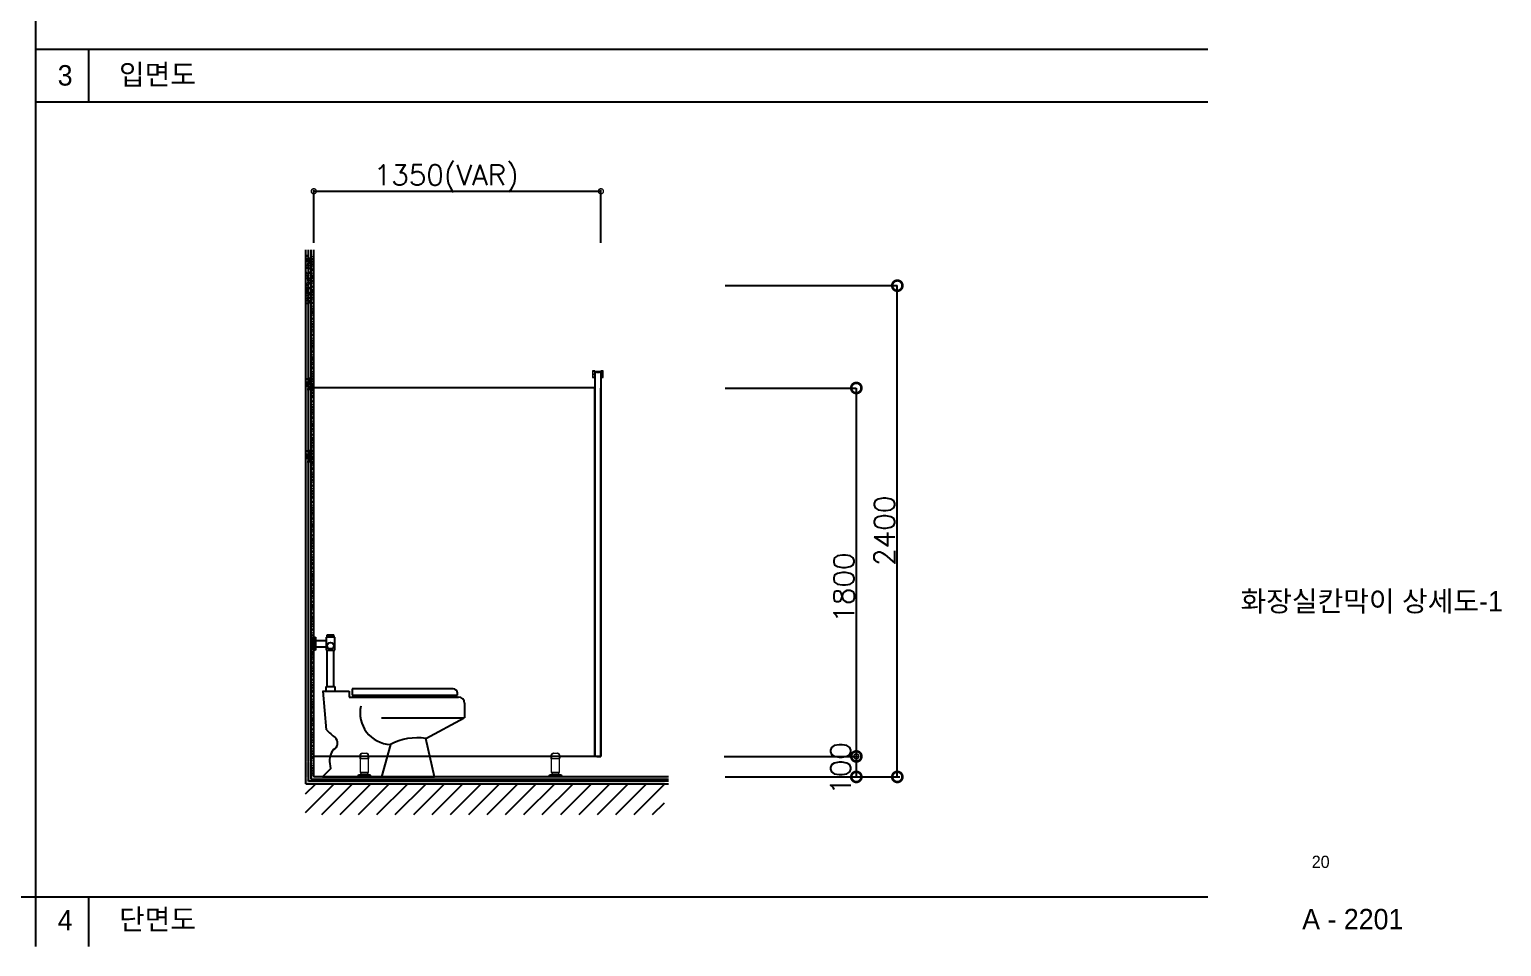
# Model space of a CAD drawing. Header units: millimetres. Extents: x 185 to 16542, y 250 to 5700.
# Drawn here: x 4546 to 8142, y 250 to 2490 of the extents above; entities that cross this region are included whole.
import ezdxf
from ezdxf.enums import TextEntityAlignment as Align

# ---------------------------------------------------------------- set-up
doc = ezdxf.new("R2010")
doc.units = ezdxf.units.MM
for name, color, linetype in [('1', 1, 'Continuous'), ('3SEC', 3, 'Continuous'), ('4A.TEC FORM-TEXT', 3, 'Continuous'), ('4A.TEC TEXT 2', 3, 'Continuous'), ('4ELE', 4, 'Continuous'), ('6FUR', 6, 'Continuous'), ('DIM', 7, 'Continuous'), ('FIN', 6, 'Continuous'), ('HACTH', 3, 'Continuous'), ('HATC', 1, 'Continuous'), ('PH-24C', 7, 'Continuous'), ('PV-24C', 7, 'Continuous')]:
    doc.layers.add(name, color=color, linetype=linetype)
doc.styles.get("Standard").update_dxf_attribs({"font": 'txt.shx'})
doc.styles.add('나눔고딕', font='')
doc.styles.add('돋움', font='')
doc.styles.get('나눔고딕').set_extended_font_data('Dotum')
doc.styles.get('돋움').set_extended_font_data('Dotum')
pattern_1 = [(45, (7558.965, -5021.541), (-13.49965, 13.49965), []), (45, (7572.465, -5021.541), (-13.49965, 13.49965), [9.545693, -4.772847])]
pattern_2 = [(50, (7558.965, -5021.541), (27.38707, -2.396057), [2.86371, -31.50079]), (355, (7558.965, -5021.54), (-5.29791, 28.72076), [2.290966, -25.20063]), (100.451, (7561.248, -5021.74), (22.08926, 26.32457), [2.433776, -26.771535]), (46.1842, (7558.965, -5013.905), (40.75019, -6.32005), [4.29556, -47.25118]), (96.6356, (7562.36, -5014.43), (35.688, 37.19446), [3.65066, -40.1573]), (351.184, (7558.965, -5013.905), (35.68806, 37.1944), [3.43645, -37.80094]), (21, (7562.784, -5015.814), (22.79164, -15.373154), [2.86371, -31.50079]), (326, (7562.784, -5015.814), (9.290444, 27.68822), [2.290966, -25.20063]), (71.4514, (7564.683, -5017.095), (32.08202, 12.315125), [2.433776, -26.771535]), (37.5, (7558.965, -5021.541), (0.464297, 12.71081), [0, -24.895168, 0, -25.582457, 0, -25.296087]), (7.5, (7558.965, -5021.541), (10.044724, 15.059733), [0, -14.58582, 0, -24.322426, 0, -9.64115]), (327.5, (7550.451, -5021.541), (20.382775, -0.861178), [0, -9.545693, 0, -29.782562, 0, -39.51917]), (317.5, (7546.632, -5021.541), (22.26765, 3.82226), [0, -12.4094, 0, -19.778676, 0, -28.064338])]

# ---------------------------------------------------------------- blocks, each defined once
blk = doc.blocks.new('_DOTSMALL')
at = {"color": 0, "linetype": 'ByBlock', "const_width": 0.5}
blk.add_lwpolyline([(-0.0625, 0, 1), (0.0625, 0, 1)], format="xyb", close=True, dxfattribs=at)
blk = doc.blocks.new('zw$7D2F')
at = {"layer": '1'}
h = blk.add_hatch(dxfattribs=at)
h.set_pattern_fill('AR-CONC', color=8, scale=0.150326, style=0)
h.set_pattern_definition(pattern_2)
h.paths.add_polyline_path([(14.2, 2734.2), (1.1, 2734.2), (1.1, 2496.5), (14.2, 2496.5)])
h.paths.add_polyline_path([(27.2, 2734.2), (14.2, 2734.2), (14.2, 2496.5), (27.2, 2496.5)])
h = blk.add_hatch(dxfattribs=at)
h.set_pattern_fill('ANSI33', color=8, scale=3.006518, style=0)
h.set_pattern_definition(pattern_1)
h.paths.add_polyline_path([(40.2, 2734.2), (27.2, 2734.2), (27.2, 2496.5), (40.2, 2496.5)])
h.paths.add_polyline_path([(40.2, 2490.5), (27.2, 2490.5), (27.2, 2454.5), (40.2, 2443.3)])
h = blk.add_hatch(dxfattribs=at)
h.set_pattern_fill('AR-CONC', color=8, scale=0.150326, style=0)
h.set_pattern_definition([(50, (7558.965, -5015.704), (27.38707, -2.396057), [2.86371, -31.50079]), (355, (7558.965, -5015.704), (-5.29791, 28.72076), [2.290966, -25.20063]), (100.451, (7561.248, -5015.903), (22.08926, 26.32457), [2.433776, -26.771535]), (46.1842, (7558.965, -5008.067), (40.75019, -6.32005), [4.29556, -47.25118]), (96.6356, (7562.36, -5008.594), (35.688, 37.19446), [3.65066, -40.1573]), (351.184, (7558.965, -5008.067), (35.68806, 37.1944), [3.43645, -37.80094]), (21, (7562.784, -5009.976), (22.79164, -15.373154), [2.86371, -31.50079]), (326, (7562.784, -5009.976), (9.290444, 27.68822), [2.290966, -25.20063]), (71.4514, (7564.683, -5011.257), (32.08202, 12.315125), [2.433776, -26.771535]), (37.5, (7558.965, -5015.704), (0.464297, 12.71081), [0, -24.895168, 0, -25.582457, 0, -25.296087]), (7.5, (7558.965, -5015.704), (10.044724, 15.059733), [0, -14.58582, 0, -24.322426, 0, -9.64115]), (327.5, (7550.451, -5015.704), (20.382775, -0.861178), [0, -9.545693, 0, -29.782562, 0, -39.51917]), (317.5, (7546.632, -5015.704), (22.26765, 3.82226), [0, -12.4094, 0, -19.778676, 0, -28.064338])])
h.paths.add_polyline_path([(14.2, 2471.6), (1.1, 2482.9), (1.1, 1734.7), (14.2, 1734.7)])
h.paths.add_polyline_path([(27.2, 2460.4), (14.2, 2471.6), (14.2, 1734.7), (27.2, 1734.7)])
h.paths.add_polyline_path([(14.2, 2496.4), (1.1, 2496.4), (1.1, 2482.9), (14.2, 2471.6)])
h.paths.add_polyline_path([(27.2, 2496.4), (14.2, 2496.4), (14.2, 2471.6), (27.2, 2460.4)])
h = blk.add_hatch(dxfattribs=at)
h.set_pattern_fill('ANSI33', color=8, scale=3.006518, style=0)
h.set_pattern_definition([(45, (7558.965, -5015.704), (-13.49965, 13.49965), []), (45, (7572.465, -5015.704), (-13.49965, 13.49965), [9.545693, -4.772847])])
h.paths.add_polyline_path([(40.2, 2449.1), (27.2, 2460.4), (27.2, 1734.7), (40.2, 1734.7)])
h = blk.add_hatch(dxfattribs=at)
h.set_pattern_fill('AR-CONC', color=8, scale=0.150326, style=0)
h.set_pattern_definition([(50, (7459.442, -549.633), (27.38707, -2.39606), [2.86371, -31.50079]), (355, (7459.442, -549.633), (-5.29791, 28.72076), [2.29097, -25.20063]), (100.451, (7461.724, -549.833), (22.08926, 26.32457), [2.43378, -26.771535]), (46.1842, (7459.442, -541.997), (40.7502, -6.32005), [4.29556, -47.25118]), (96.6356, (7462.838, -542.523), (35.688, 37.19446), [3.65066, -40.1573]), (351.184, (7459.44, -541.997), (35.68806, 37.1944), [3.43645, -37.80094]), (21, (7463.26, -543.906), (22.79164, -15.373154), [2.86371, -31.50079]), (326, (7463.26, -543.906), (9.29044, 27.68822), [2.29097, -25.20063]), (71.4514, (7465.16, -545.187), (32.08202, 12.315125), [2.43378, -26.771535]), (37.5, (7459.442, -549.633), (0.464297, 12.71081), [0, -24.895168, 0, -25.582457, 0, -25.296087]), (7.5, (7459.442, -549.633), (10.044724, 15.059733), [0, -14.58582, 0, -24.322426, 0, -9.64115]), (327.5, (7450.927, -549.633), (20.382775, -0.861178), [0, -9.545693, 0, -29.782562, 0, -39.51917]), (317.5, (7447.109, -549.633), (22.26765, 3.82226), [0, -12.4094, 0, -19.778676, 0, -28.064338])])
h.paths.add_polyline_path([(14.2, 2132.3), (1.1, 2132.3), (1.1, 2074.5), (14.2, 2074.5)])
h.paths.add_polyline_path([(27.2, 2132.3), (14.2, 2132.3), (14.2, 2074.5), (27.2, 2074.5)])
h = blk.add_hatch(dxfattribs=at)
h.set_pattern_fill('ANSI33', color=8, scale=3.006518, style=0)
h.set_pattern_definition([(45, (7459.442, -549.633), (-13.49965, 13.49965), []), (45, (7472.942, -549.633), (-13.49965, 13.49965), [9.545693, -4.772847])])
h.paths.add_polyline_path([(40.2, 2132.3), (27.2, 2132.3), (27.2, 2074.5), (40.2, 2074.5)])
h = blk.add_hatch(dxfattribs=at)
h.set_pattern_fill('AR-CONC', color=8, scale=0.150326, style=0)
h.set_pattern_definition([(50, (7459.442, -902.55), (27.38707, -2.39606), [2.86371, -31.50079]), (355, (7459.442, -902.55), (-5.29791, 28.72076), [2.29097, -25.20063]), (100.451, (7461.724, -902.75), (22.08926, 26.32457), [2.43378, -26.771535]), (46.1842, (7459.442, -894.914), (40.7502, -6.32005), [4.29556, -47.25118]), (96.6356, (7462.838, -895.44), (35.688, 37.19446), [3.65066, -40.1573]), (351.184, (7459.44, -894.914), (35.68806, 37.1944), [3.43645, -37.80094]), (21, (7463.26, -896.823), (22.79164, -15.373154), [2.86371, -31.50079]), (326, (7463.26, -896.823), (9.29044, 27.68822), [2.29097, -25.20063]), (71.4514, (7465.16, -898.104), (32.08202, 12.315125), [2.43378, -26.771535]), (37.5, (7459.442, -902.551), (0.464297, 12.71081), [0, -24.895168, 0, -25.582457, 0, -25.296087]), (7.5, (7459.442, -902.551), (10.044724, 15.059733), [0, -14.58582, 0, -24.322426, 0, -9.64115]), (327.5, (7450.927, -902.551), (20.382775, -0.861178), [0, -9.545693, 0, -29.782562, 0, -39.51917]), (317.5, (7447.109, -902.55), (22.26765, 3.82226), [0, -12.4094, 0, -19.778676, 0, -28.064338])])
h.paths.add_polyline_path([(14.2, 1779.4), (1.1, 1779.4), (1.1, 1721.5), (14.2, 1721.5)])
h.paths.add_polyline_path([(27.2, 1779.4), (14.2, 1779.4), (14.2, 1721.5), (27.2, 1721.5)])
h = blk.add_hatch(dxfattribs=at)
h.set_pattern_fill('ANSI33', color=8, scale=3.006518, style=0)
h.set_pattern_definition([(45, (7459.442, -902.55), (-13.49965, 13.49965), []), (45, (7472.942, -902.55), (-13.49965, 13.49965), [9.545693, -4.772847])])
h.paths.add_polyline_path([(40.2, 1779.4), (27.2, 1779.4), (27.2, 1721.5), (40.2, 1721.5)])
h = blk.add_hatch(dxfattribs=at)
h.set_pattern_fill('AR-CONC', color=8, scale=0.150326, style=0)
h.set_pattern_definition(pattern_2)
h.paths.add_polyline_path([(1.1, 1004.3), (14.2, 1004.3), (14.2, 1722.9), (1.1, 1722.9)])
h.paths.add_polyline_path([(27.2, 1722.9), (14.2, 1722.9), (14.2, 1004.3), (27.2, 1004.3)])
h = blk.add_hatch(dxfattribs=at)
h.set_pattern_fill('ANSI33', color=8, scale=3.006518, style=0)
h.set_pattern_definition(pattern_1)
h.paths.add_polyline_path([(40.2, 1722.9), (27.2, 1722.9), (27.2, 1004.3), (40.2, 1004.3)])
h = blk.add_hatch(dxfattribs=at)
h.set_pattern_fill('AR-CONC', color=8, scale=0.150326, style=0)
h.set_pattern_definition([(50, (7558.965, -4997.49), (27.38707, -2.396057), [2.86371, -31.50079]), (355, (7558.965, -4997.49), (-5.29791, 28.72076), [2.29097, -25.20063]), (100.451, (7561.248, -4997.69), (22.08926, 26.32457), [2.433776, -26.771535]), (46.1842, (7558.965, -4989.853), (40.75019, -6.32005), [4.29556, -47.25118]), (96.6356, (7562.36, -4990.38), (35.688, 37.19446), [3.65066, -40.1573]), (351.184, (7558.965, -4989.853), (35.68806, 37.1944), [3.43645, -37.80094]), (21, (7562.784, -4991.762), (22.79164, -15.373154), [2.86371, -31.50079]), (326, (7562.784, -4991.762), (9.29044, 27.68822), [2.29097, -25.20063]), (71.4514, (7564.683, -4993.043), (32.08202, 12.315125), [2.433776, -26.771535]), (37.5, (7558.965, -4997.489), (0.464297, 12.71081), [0, -24.895168, 0, -25.582457, 0, -25.296087]), (7.5, (7558.965, -4997.489), (10.044724, 15.059733), [0, -14.58582, 0, -24.322426, 0, -9.64115]), (327.5, (7550.451, -4997.489), (20.382775, -0.861178), [0, -9.545693, 0, -29.782562, 0, -39.51917]), (317.5, (7546.632, -4997.49), (22.26765, 3.82226), [0, -12.4094, 0, -19.778676, 0, -28.064338])])
h.paths.add_polyline_path([(27.2, 725.7), (14.2, 725.7), (14.2, 260.7), (27.2, 260.7)])
h.paths.add_polyline_path([(14.2, 725.7), (1.1, 725.7), (1.1, 260.7), (14.2, 260.7)])
h.paths.add_polyline_path([(14.2, 1022.3), (1.1, 1022.3), (1.1, 725.7), (14.2, 725.7)])
h.paths.add_polyline_path([(27.2, 1022.3), (14.2, 1022.3), (14.2, 725.7), (27.2, 725.7)])
h.paths.add_polyline_path([(27.2, 254.7), (14.2, 254.7), (14.2, 183.7), (27.2, 183.7)])
h.paths.add_polyline_path([(14.2, 254.7), (1.1, 254.7), (1.1, 183.7), (14.2, 183.7)])
h = blk.add_hatch(dxfattribs=at)
h.set_pattern_fill('ANSI33', color=8, scale=3.006518, style=0)
h.set_pattern_definition([(45, (7558.965, -4997.49), (-13.49965, 13.49965), []), (45, (7572.465, -4997.49), (-13.49965, 13.49965), [9.545693, -4.772847])])
h.paths.add_polyline_path([(40.2, 1022.3), (27.2, 1022.3), (27.2, 725.7), (40.2, 725.7)])
h.paths.add_polyline_path([(40.2, 725.7), (27.2, 725.7), (27.2, 260.7), (40.2, 260.7)])
h.paths.add_polyline_path([(40.2, 254.7), (27.2, 254.7), (27.2, 183.7), (40.2, 183.7)])
h = blk.add_hatch(dxfattribs=at)
h.set_pattern_fill('ANSI31', color=8, scale=20, style=0)
h.set_pattern_definition([(45, (-216477.68, -100936.89), (-44.90128, 44.90128), [])])
h.paths.add_polyline_path([(0, 150.3), (0, 0), (1753.5, 0), (1753.5, 150.3)])
h = blk.add_hatch(dxfattribs=at)
h.set_pattern_fill('AR-CONC', color=8, scale=0.150326, angle=90, style=0)
h.set_pattern_definition([(140, (-216475.882, -101022.81), (2.396057, 27.3870698), [2.863708, -31.500787]), (85, (-216475.882, -101022.81), (-28.720757, -5.2979087), [2.2909663, -25.2006297]), (190.451, (-216475.682, -101020.527), (-26.3245693, 22.08926), [2.433776, -26.771535]), (136.1842, (-216483.52, -101022.81), (6.3200497, 40.750194), [4.295562, -47.251181]), (186.6356, (-216482.99, -101019.414), (-37.194463, 35.687999), [3.650664, -40.1573026]), (81.184, (-216483.52, -101022.81), (-37.194397, 35.688055), [3.4364495, -37.8009445]), (111, (-216481.61, -101018.991), (15.3731536, 22.7916395), [2.863708, -31.500787]), (56, (-216481.61, -101018.99), (-27.6882172, 9.290444), [2.2909663, -25.2006297]), (161.4514, (-216480.328, -101017.092), (-12.3151253, 32.0820207), [2.433776, -26.771535]), (127.5, (-216475.882, -101022.81), (-12.7108102, 0.464297), [0, -24.8951675, 0, -25.5824574, 0, -25.2960866]), (97.5, (-216475.882, -101022.81), (-15.0597326, 10.0447242), [0, -14.585819, 0, -24.3224259, 0, -9.64115]), (57.5, (-216475.882, -101031.324), (0.86117845, 20.38277486), [0, -9.5456931, 0, -29.7825624, 0, -39.5191693]), (47.5, (-216475.882, -101035.143), (-3.8222595, 22.2676488), [0, -12.409401, 0, -19.778676, 0, -28.0643376])])
h.paths.add_polyline_path([(1755.3, 150.8), (1755.3, 172.2), (1.8, 172.2), (1.8, 150.8)])
h = blk.add_hatch(dxfattribs=at)
h.set_pattern_fill('ANSI33', color=8, scale=3.006518, style=0)
h.set_pattern_definition([(45, (-216437.46, -87953.976), (-13.4996486, 13.4996486), []), (45, (-216423.96, -87953.976), (-13.4996486, 13.4996486), [9.5456931, -4.7728465])])
h.paths.add_polyline_path([(1768.3, 183.7), (14.8, 183.7), (14.8, 162.2), (1768.3, 162.2)])
at = {"color": 7, "linetype": 'Continuous', "lineweight": 15}
for p, q in [((1402.5, 2166.5), (1402.5, 2135.7)), ((1412.5, 2167.6), (1403.6, 2167.6)), ((1404.7, 2152.6), (1404.7, 2163.8)), ((1405.5, 2164.6), (1409.5, 2164.6)), ((1410.3, 2163.8), (1410.3, 2162.3)), ((1411, 2161.6), (1428.3, 2161.6)), ((1413.3, 2164.6), (1413.3, 2166.8)), ((1428.3, 2164.6), (1413.3, 2164.6)), ((1428.7, 2164.1), (1428.3, 2164.6)), ((1428.3, 2161.6), (1428.7, 2162)), ((1429.1, 2164.6), (1428.7, 2164.1)), ((1428.7, 2162), (1429.1, 2161.6)), ((1443.3, 2164.6), (1429.1, 2164.6)), ((1429.1, 2161.6), (1445.5, 2161.6)), ((1443.3, 2166.8), (1443.3, 2164.6)), ((1452.9, 2167.6), (1444, 2167.6)), ((1446.3, 2162.3), (1446.3, 2163.8)), ((1447, 2164.6), (1451.1, 2164.6)), ((1451.8, 2163.8), (1451.8, 2152.6)), ((1454.1, 2135.7), (1454.1, 2166.5)), ((1403.6, 2134.6), (1412.1, 2134.6)), ((1404.7, 2137.6), (1404.7, 2148.8)), ((1412.1, 2151.8), (1405.5, 2151.8)), ((1405.5, 2149.6), (1412.1, 2149.6)), ((1412.1, 2136.8), (1405.5, 2136.8)), ((1451.1, 2151.8), (1444.4, 2151.8)), ((1444.4, 2149.6), (1451.1, 2149.6)), ((1451.1, 2136.8), (1444.4, 2136.8)), ((1444.4, 2134.6), (1452.9, 2134.6)), ((1451.8, 2148.8), (1451.8, 2137.6)), ((266.6, 289), (267.8, 289)), ((267.8, 289), (267.8, 272.4)), ((276.8, 299.3), (276.8, 298)), ((276.8, 299.3), (297.4, 299.3)), ((297.4, 298), (276.8, 298)), ((297.4, 299.3), (298, 299.3)), ((297.4, 299.3), (297.4, 298)), ((306.4, 272.4), (306.4, 289)), ((307.7, 289), (306.4, 289)), ((307.7, 289), (307.7, 272.4)), ((308.3, 289), (308.3, 277.5)), ((1200.7, 289), (1202, 289)), ((1202, 289), (1201.9, 272.4)), ((1211, 299.3), (1211, 298)), ((1211, 299.3), (1231.5, 299.3)), ((1231.5, 298), (1211, 298)), ((1231.5, 299.3), (1232.2, 299.3)), ((1231.5, 299.3), (1231.5, 298)), ((1240.5, 272.4), (1240.5, 289)), ((1241.8, 289), (1240.5, 289)), ((1241.8, 289), (1241.8, 272.4)), ((1242.4, 289), (1242.4, 277.5)), ((265.9, 280), (265.9, 281.3)), ((265.9, 281.3), (266.6, 281.3)), ((266.6, 280), (265.9, 280)), ((307.7, 281.3), (308.3, 281.3)), ((308.3, 280), (307.7, 280)), ((308.3, 281.3), (308.3, 280)), ((1200, 280), (1200, 281.3)), ((1200, 281.3), (1200.7, 281.3)), ((1200.7, 280), (1200, 280)), ((1241.8, 281.3), (1242.4, 281.3)), ((1242.4, 280), (1241.8, 280)), ((1242.4, 281.3), (1242.4, 280)), ((255, 190.5), (255, 185)), ((310.4, 190.5), (255, 190.5)), ((319.2, 185), (255, 185)), ((255.9, 191.7), (318.3, 191.7)), ((258.8, 185), (258.8, 183.7)), ((258.8, 183.7), (315.4, 183.7)), ((308.4, 193.7), (265.8, 193.7)), ((287.1, 205.5), (267.8, 205.5)), ((270.4, 205.5), (270.4, 198.8)), ((270.4, 198.8), (303.8, 198.8)), ((306.4, 205.5), (287.1, 205.5)), ((303.8, 198.8), (303.8, 205.5)), ((319.2, 190.5), (310.4, 190.5)), ((315.4, 183.7), (315.4, 185)), ((319.2, 185), (319.2, 190.5)), ((1189.1, 190.5), (1189.1, 185)), ((1244.5, 190.5), (1189.1, 190.5)), ((1253.4, 185), (1189.1, 185)), ((1190, 191.7), (1252.5, 191.7)), ((1192.9, 185), (1192.9, 183.7)), ((1192.9, 183.7), (1249.5, 183.7)), ((1242.6, 193.7), (1199.9, 193.7)), ((1221.2, 205.5), (1201.9, 205.5)), ((1204.5, 205.5), (1204.5, 198.8)), ((1204.5, 198.8), (1237.9, 198.8)), ((1240.5, 205.5), (1221.2, 205.5)), ((1237.9, 198.8), (1237.9, 205.5)), ((1253.4, 190.5), (1244.5, 190.5)), ((1249.5, 183.7), (1249.5, 185)), ((1253.4, 185), (1253.4, 190.5))]:
    blk.add_line(p, q, dxfattribs=at)
for points in [[(266.5, 272.4), (266.5, 206.8), (287.1, 206.8), (307.7, 206.8), (307.7, 272.4), (306.4, 272.4), (287.1, 272.4), (267.8, 272.4), (266.5, 272.4), (266.6, 289, -0.414214), (276.8, 299.3), (276.2, 299.3, 0.414214), (265.9, 289), (265.9, 277.5)], [(1200.7, 272.4), (1200.7, 206.8), (1221.2, 206.8), (1241.8, 206.8), (1241.8, 272.4), (1240.5, 272.4), (1221.2, 272.4), (1201.9, 272.4), (1200.7, 272.4), (1200.7, 289, -0.414214), (1211, 299.3), (1210.3, 299.3, 0.414214), (1200, 289), (1200, 277.5)]]:
    blk.add_lwpolyline(points, format="xyb", dxfattribs=at)
for centre, radius, start, end in [((1403.6, 2166.5), 1.13, 90, 180), ((1405.5, 2163.8), 0.75, 90, 180), ((1409.5, 2163.8), 0.75, 0, 90), ((1411, 2162.3), 0.75, 180, 270), ((1412.5, 2166.8), 0.75, 0, 90), ((1444, 2166.8), 0.75, 90, 180), ((1445.5, 2162.3), 0.75, 270, 0), ((1447, 2163.8), 0.75, 90, 180), ((1451.1, 2163.8), 0.75, 0, 90), ((1452.9, 2166.5), 1.13, 0, 90), ((1403.6, 2135.7), 1.13, 180, 270), ((1405.5, 2152.6), 0.75, 180, 270), ((1405.5, 2148.8), 0.75, 90, 180), ((1405.5, 2137.6), 0.75, 180, 270), ((1412.1, 2150.7), 1.13, 0, 90), ((1412.1, 2150.7), 1.12, 270, 0), ((1412.1, 2135.7), 1.12, 0, 90), ((1412.1, 2135.7), 1.12, 270, 0), ((1444.4, 2150.7), 1.13, 90, 180), ((1444.4, 2150.7), 1.12, 180, 270), ((1444.4, 2135.7), 1.12, 90, 180), ((1444.4, 2135.7), 1.12, 180, 270), ((1451.1, 2152.6), 0.75, 270, 0), ((1451.1, 2148.8), 0.75, 0, 90), ((1451.1, 2137.6), 0.75, 270, 0), ((1452.9, 2135.7), 1.13, 270, 0), ((276.8, 289), 9, 90, 180), ((297.4, 289), 10.3, 0, 90), ((297.4, 289), 9, 0, 90), ((298, 289), 10.3, 0, 90), ((1211, 289), 9, 90, 180), ((1231.5, 289), 10.3, 0, 90), ((1231.5, 289), 9, 0, 90), ((1232.2, 289), 10.3, 0, 90), ((256.3, 190.5), 1.29, 107.79159, 180), ((270.4, 146.4), 47.6, 95.59874, 107.79159), ((265.3, 198.8), 5.14, 275.59874, 0), ((267.8, 206.8), 1.29, 180, 270), ((308.9, 198.8), 5.14, 180, 264.40126), ((306.4, 206.8), 1.29, 270, 0), ((303.8, 146.4), 47.6, 72.20841, 84.40126), ((317.9, 190.5), 1.29, 0, 72.20841), ((1190.4, 190.5), 1.29, 107.79159, 180), ((1204.5, 146.4), 47.6, 95.59874, 107.79159), ((1199.4, 198.8), 5.14, 275.59874, 0), ((1201.9, 206.8), 1.29, 180, 270), ((1243.1, 198.8), 5.14, 180, 264.40126), ((1240.5, 206.8), 1.29, 270, 0), ((1237.9, 146.4), 47.6, 72.20841, 84.40126), ((1252.1, 190.5), 1.29, 0, 72.20841)]:
    blk.add_arc(centre, radius, start, end, dxfattribs=at)
at = {"layer": '1'}
for p, q in [((1.1, 150.3), (1.1, 2758.2)), ((14.2, 162.2), (14.2, 2758.2)), ((27.2, 172.2), (27.2, 2758.2)), ((1.1, 150.3), (1773.8, 150.3)), ((1773.8, 162.2), (14.2, 162.2)), ((27.2, 172.2), (1773.8, 172.2))]:
    blk.add_line(p, q, dxfattribs=at)
at = {"layer": '3SEC'}
blk.add_line((40.2, 183.7), (40.2, 2758.2), dxfattribs=at)
at = {"layer": '3SEC', "color": 3}
blk.add_line((40.2, 192.7), (40.2, 2653.4), dxfattribs=at)
at = {"layer": '3SEC', "color": 0}
blk.add_line((1773.9, 183.7), (40.2, 183.7), dxfattribs=at)
at = {"layer": '4ELE'}
blk.add_line((1443.3, 283.9), (40.2, 283.9), dxfattribs=at)
at = {"layer": '6FUR'}
blk.add_line((82.5, 183.7), (631, 183.7), dxfattribs=at)
at = {"layer": 'DIM', "color": 0}
for p, q in [((40.2, 2793.3), (40.2, 3051.3)), ((40.2, 3045.1), (1443.3, 3045.1)), ((1443.3, 2793.3), (1443.3, 3051.3)), ((1421.6, 2161.6), (1436.6, 2161.6)), ((2691.5, 2083.8), (2691.5, 283.9)), ((2045.5, 283.9), (2697.8, 283.9)), ((2050.5, 283.9), (2704, 283.9)), ((2691.5, 283.9), (2691.5, 183.7)), ((2050.5, 183.7), (2904.3, 183.7)), ((2050.5, 183.7), (2704, 183.7))]:
    blk.add_line(p, q, dxfattribs=at)
at = {"layer": 'DIM'}
for p, q in [((1413.3, 2166.8), (1413.3, 2164.6)), ((1413.3, 2161.6), (1413.3, 283.9)), ((1443.3, 2166.8), (1443.3, 2164.6)), ((1443.3, 2161.6), (1443.3, 283.9)), ((1413.3, 2083.9), (40.2, 2083.9)), ((1413.3, 283.9), (1413.3, 2083.8)), ((1443.3, 283.9), (1443.3, 2083.8))]:
    blk.add_line(p, q, dxfattribs=at)
at = {"layer": 'HACTH', "color": 3}
for p, q in [((37.7, 866.7), (48.2, 866.7)), ((37.7, 803.6), (37.7, 866.7)), ((48.2, 866.7), (48.2, 803.6)), ((100.8, 866.7), (100.8, 803.6)), ((142.9, 866.7), (100.8, 866.7)), ((106.1, 877.2), (137.6, 877.2)), ((106.1, 866.7), (106.1, 877.2)), ((137.6, 866.7), (137.6, 877.2)), ((142.9, 803.6), (142.9, 866.7)), ((48.2, 803.6), (37.7, 803.6)), ((48.2, 850.9), (100.8, 850.9)), ((48.2, 819.3), (100.8, 819.3)), ((100.8, 803.6), (142.9, 803.6)), ((106.1, 624.7), (106.1, 803.6)), ((137.6, 624.7), (137.6, 803.6)), ((82.5, 602.2), (212.4, 602.2)), ((102.8, 413.6), (85.8, 602.2)), ((100.8, 603.6), (100.8, 624.7)), ((100.8, 624.7), (142.9, 624.7)), ((142.9, 624.7), (142.9, 603.6)), ((212.4, 602.2), (212.4, 573.4)), ((721.6, 614.2), (227.1, 614.2)), ((227.1, 614.2), (227.1, 582.6)), ((227.1, 582.6), (742.7, 582.6)), ((742.7, 582.6), (742.7, 593.1)), ((212.4, 573.4), (747.9, 573.4)), ((776.7, 544.5), (776.7, 472.3)), ((371.2, 472.3), (775.3, 472.3)), ((587.7, 371.3), (775.3, 472.3)), ((631, 183.7), (587.7, 371.3)), ((414.5, 342.4), (371.2, 183.7)), ((82.5, 183.7), (125.8, 227)), ((120.4, 237.4), (121.9, 223))]:
    blk.add_line(p, q, dxfattribs=at)
blk.add_circle((121.8, 824.6), 15.8, dxfattribs=at)
for centre, radius, start, end in [((721.6, 593.1), 21, 0, 90), ((420.7, 496.6), 154.3, 167.46643, 267.67076), ((747.9, 544.5), 28.9, 0, 90), ((486.3, 793.7), 539.9, 224.73831, 230.69801), ((122.2, 348.8), 35, 294.79988, 50.69801), ((544.4, 97.1), 277.6, 81.02737, 117.89727), ((206.2, 261.2), 89, 141.17258, 195.50515)]:
    blk.add_arc(centre, radius, start, end, dxfattribs=at)
at = {"layer": 'HATC', "color": 0}
for p, q in [((2050.5, 2583.9), (2891.8, 2583.9)), ((2792.2, 2583.9), (2891.8, 2583.9)), ((2891.8, 183.7), (2891.8, 2583.9)), ((2050.5, 2083.8), (2691.5, 2083.8)), ((2691.5, 2083.8), (2691.5, 183.7))]:
    blk.add_line(p, q, dxfattribs=at)
at = {"layer": 'HATC', "color": 3}
blk.add_line((1423.1, 283.9), (1443.3, 283.9), dxfattribs=at)
at = {"layer": 'PH-24C'}
for p, q in [((262.9, 283.9), (225.3, 283.9)), ((1226.5, 283.9), (1188.8, 283.9))]:
    blk.add_line(p, q, dxfattribs=at)
at = {"layer": 'PV-24C'}
for p, q in [((244.1, 183.7), (214.7, 183.7)), ((273.5, 183.7), (244.1, 183.7)), ((1207.6, 183.7), (1178.2, 183.7)), ((1237, 183.7), (1207.6, 183.7))]:
    blk.add_line(p, q, dxfattribs=at)
at = {"layer": 'DIM', "color": 0}
for p, xscale, yscale, zscale, rotation in [((40.2, 3045.1), 50, 50, 50, 180), ((2891.8, 2583.9), 100, 100, 100, 90), ((2691.5, 2083.8), 100, 100, 100, 90), ((2691.5, 283.9), 100, 100, 100, 90), ((2691.5, 283.9), 50, 50, 50, 270), ((2691.5, 183.7), 100, 100, 100, 270), ((2891.8, 183.7), 100, 100, 100, 270)]:
    blk.add_blockref('_DOTSMALL', p, dxfattribs=dict(at, xscale=xscale, yscale=yscale, zscale=zscale, rotation=rotation))
at = {"layer": 'DIM', "color": 0, "xscale": 50, "yscale": 50, "zscale": 50}
blk.add_blockref('_DOTSMALL', (1443.3, 3045.1), dxfattribs=at)
at = {"layer": 'DIM', "color": 0, "insert": (686.7, 3107.6), "char_height": 100, "attachment_point": 5}
blk.add_mtext('1350(VAR)', dxfattribs=at)
at = {"layer": 'DIM', "color": 0, "char_height": 100, "attachment_point": 5, "rotation": 90}
for s, insert in [('2400', (2829.2, 1386.3)), ('\\A1;1800', (2630.8, 1108.8)), ('100', (2614.9, 225))]:
    blk.add_mtext(s, dxfattribs=dict(at, insert=insert))

msp = doc.modelspace()

# ---------------------------------------------------------------- linework, layer by layer
at = {"layer": 'FIN', "color": 6}
for p, q in [((4560.069, 5700), (4560.069, 250)), ((4690.895, 2313.612), (4690.895, 2441.954)), ((4690.895, 250), (4690.895, 371.098))]:
    msp.add_line(p, q, dxfattribs=at)
for points in [[(4560.069, 2441.954), (7425, 2441.954)], [(4560.069, 2313.612), (7425, 2313.612)], [(185, 371.098), (7425, 371.098)]]:
    msp.add_lwpolyline(points, dxfattribs=at)

# ---------------------------------------------------------------- block references
at = {"xscale": 0.5, "yscale": 0.5, "zscale": 0.5}
msp.add_blockref('zw$7D2F', (5220.159, 572.588), dxfattribs=at)

# ---------------------------------------------------------------- texts
at = {"layer": '4A.TEC FORM-TEXT', "style": '돋움'}
msp.add_text('A - 2201', height=50, dxfattribs=at).set_placement((7778.892, 291.986), align=Align.CENTER)
at = {"layer": '4A.TEC TEXT 2', "style": '나눔고딕'}
for s, height, p in [('화장실칸막이 상세도-1', 50, (7825.07, 1068.699)), ('20', 30, (7700.495, 441.984))]:
    msp.add_text(s, height=height, dxfattribs=at).set_placement(p, align=Align.CENTER)
at = {"layer": 'DIM', "char_height": 50, "attachment_point": 4}
for s, insert in [('{\\fGulim|b0|i0|c129|p2;입면도}', (4764.369, 2378.123)), ('{\\fGulim|b0|i0|c129|p2;3}', (4614.539, 2377.917)), ('{\\fGulim|b0|i0|c129|p2;4}', (4614.539, 314.305)), ('{\\fGulim|b0|i0|c129|p2;단면도}', (4764.369, 314.511))]:
    msp.add_mtext(s, dxfattribs=dict(at, insert=insert))

doc.saveas('drawing.dxf')
